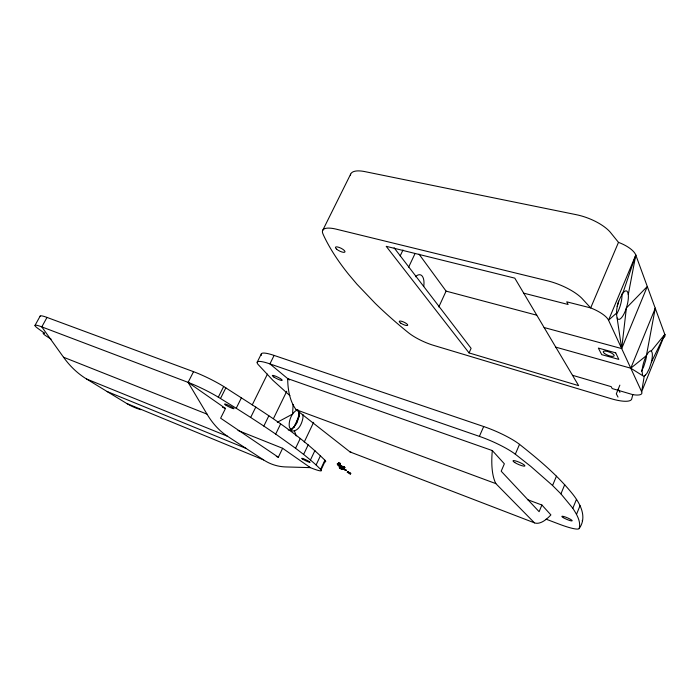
<?xml version="1.0" encoding="UTF-8"?>
<svg xmlns="http://www.w3.org/2000/svg" width="700" height="700" viewBox="0 0 700 700"><rect width="100%" height="100%" fill="white"/><g stroke="black" fill="none" stroke-linecap="round" stroke-linejoin="round"><path stroke-width="1.05" d="M340.13 466.183L340.882 466.585L340.664 466.025M341.959 467.206C341.652 469.411 342.519 466.034 341.495 468.029L342.274 468.624L342.554 467.854L342.527 468.711M293.125 404.486L292.574 414.094L277.305 422.275M338.039 464.275L337.662 463.566L337.864 464.345C336.892 463.54 338.555 466.725 341.04 466.165M340.165 465.57L340.9 465.885C340.392 467.066 341.565 465.771 340.524 465.605L340.279 466.13L340.2 465.684M341.915 468.221L342.694 467.416L342.09 468.466M572.486 375.287L611.205 386.662L612.194 388.561L632.8 394.634A19.6 5.442 21.1 0 0 641.655 391.738L621.688 348.582L617.111 318.019C615.239 309.523 618.327 300.414 622.816 293.195L635.801 255.054A22.015 8.654 20.2 0 0 618.485 242.366L610.173 232.085A32.148 12.95 21 0 0 576.284 214.69L364.858 171.614A27.974 10.299 26.4 0 0 350.368 175.227M337.391 464.153L337.942 463.776M340.839 466.454C341.985 466.174 338.398 466.585 338.45 464.966M339.745 466.602L340.707 466.778M341.819 467.617L341.757 468.099L342.081 467.04M341.714 467.994C342.379 465.386 341.688 468.843 342.519 467.74M342.283 467.88L342.694 467.416L341.819 468.291M342.51 468.58L341.539 467.906L344.129 469L340.681 467.075L344.365 468.773L343.481 468.116M342.134 468.379L342.484 467.25M340.419 463.514L340.349 463.942M617.111 318.019L618.012 319.174L619.202 319.375A14.779 4.611 -74.3 0 0 625.782 309.733A14.779 4.611 -74.3 0 0 628.285 294.507L635.801 255.054L664.808 334.39A19.346 6.414 20 0 1 663.863 337.488M632.8 394.634L631.645 399.201A27.527 7.455 21.4 0 1 610.916 398.641L433.58 345.363A24.062 6.239 24.5 0 1 408.66 332.894L407.129 331.669A651.674 210.157 16 0 1 375.296 303.424L356.921 284.174L348.705 274.444A651.674 210.157 16 0 1 323.409 234.955L322.875 233.678A28.367 8.741 26.3 0 1 336.42 229.206L547.391 280.787A32.637 11.034 22 0 1 581.884 298.322L590.686 307.912A22.348 7.376 21.3 0 1 608.536 320.206L621.688 348.582L544.119 327.53M337.733 464.424L337.803 464.87L338.783 462.683L340.392 463.339M337.942 464.31L340.375 465.526L340.217 466.655M340.375 465.99L340.882 466.55M337.89 463.829L337.881 464.327L338.118 463.82M340.296 465.894C341.18 465.535 339.666 467.093 340.83 467.338M344.094 468.843L343.166 468.265M645.444 375.235L644.254 376.066L641.655 391.738L664.808 334.39L651.219 351.067A15.601 4.375 -73.3 0 1 652.304 353.727A13.134 3.675 -73.4 0 1 651.394 362.136L649.355 368.533L646.747 373.625L644.254 376.066L643.256 376.04L630.77 368.209L555.774 347.148M340.322 463.925L339.588 465.395M341.889 467.749L342.002 467.259M343.586 468.195L344.155 468.685M340.751 466.279L340.646 467.162M546.096 519.173L559.387 524.221A28.35 4.191 23.4 0 0 579.224 528.483C587.86 516.399 579.451 502.18 571.349 492.468C556.316 474.189 537.994 458.981 519.523 444.342A33.731 6.589 23.6 0 0 483.683 426.536L274.102 355.425A29.216 5.18 26 0 0 261.52 355.294M579.224 528.483C581.087 521.185 576.546 514.202 572.827 508.27L576.441 499.441M576.52 514.308L580.046 505.654M619.867 385.14L616.306 393.829L618.004 397.075M572.827 508.27L560.928 493.876L564.707 484.706M541.896 505.015L539.122 511.691L501.191 471.214L504.367 463.802L492.31 450.564L287.7 378.604A65.214 34.851 -71.9 0 0 296.118 409.675L350.061 451.955L534.476 522.856A66.929 21.971 -71.5 0 0 550.891 514.903L541.896 505.015L527.625 499.695M560.928 493.876L552.571 485.502L556.447 476.166M635.801 255.054L608.536 320.206L616.455 313.171M618.485 242.366L590.686 307.912L566.729 301.831L568.12 304.491L523.705 293.16M552.571 485.502L530.784 466.392L515.314 454.195L519.523 444.342M289.879 395.631L272.816 380.24L257.994 364.359A29.269 4.935 26 0 1 269.92 363.895L479.386 436.371L483.683 426.536M469.061 352.922L386.199 246.312L514.789 278.145L578.637 385.648L469.061 352.922L471.109 348.346L394.118 247.818M438.804 306.959L446.092 291.121L419.02 254.135M343.866 468.939L341.399 467.233M341.294 467.233L344.356 469.577L343.088 467.906M346.264 470.356L344.592 469.508L345.914 470.269M346.054 470.312L345.284 469.936L346.168 470.304M347.287 472.124L349.108 472.684L347.926 472.596L347.287 472.124L349.037 472.824L347.48 471.704M347.506 471.992L348.276 472.334M347.734 471.931L349.108 472.684M347.786 472.202L349.16 472.509L348.101 472.124M347.909 471.966L348.941 472.999M347.926 472.596L347.375 471.949M350.735 473.287L350.376 474.04L349.842 473.769L350.166 473.06L350.796 473.349L350.201 473.095M338.433 464.765L339.561 466.077L338.59 465.369M340.043 463.855L338.45 463.199L340.174 463.566L339.43 465.168L337.146 463.907M339.596 465.789L340.139 466.025M340.217 465.465L340.06 466.095M340.121 468.291L339.369 467.679L341.259 468.484M340.226 466.988L340.664 465.789M340.392 466.97L340.9 465.885M340.707 466.445L340.935 465.999M340.086 468.265L339.246 467.653L339.64 467.976M340.139 466.524L341.145 467.442L339.658 465.657M341.547 467.425L341.618 466.716M341.504 469.026L341.127 468.484M342.414 466.489L342.877 466.734M341.845 469.07L339.517 468.081L341.828 469.061L341.241 468.554M343.123 466.821L344.899 467.696L343.919 466.97M342.379 468.633L342.685 467.924M344.251 466.935L342.729 466.331L343.35 466.996M343.385 469.044A1.391 0.674 -68.8 0 1 343.245 468.869L343.271 468.037L344.129 468.948M343.42 468.65L342.142 467.582M344.164 467.093L344.68 467.442L342.335 466.314M343.56 468.729L343.648 469.298L344.102 468.431L339.824 466.602M343.63 468.895L343.814 468.361M344.033 468.948L344.207 469.35L344.102 468.431M344.19 468.492L343.866 469.324M344.855 467.486L342.536 466.384L342.983 466.804M344.785 469.665L345.861 470.374M338.546 465.552L338.817 464.992M338.642 465.623L338.931 465.08M339.902 466.498L341.171 467.399M324.896 460.206L325.342 460.731L321.055 469.849L320.6 469.341L324.896 460.206C295.146 430.684 258.606 409.194 223.676 386.479A27.624 3.605 26.4 0 0 193.55 371.683L47.005 317.424A25.401 2.835 27.2 0 0 40.18 316.444M408.634 267.146L415.065 253.531M320.6 469.341L316.102 464.966L320.486 455.665M316.102 464.966L310.45 459.996L314.93 450.537M310.45 459.996L303.625 454.431L308.201 444.806M400.19 255.902L402.99 250.014M303.625 454.431L295.575 448.262L300.256 438.48M304.255 442.006L313.652 422.301M276.299 456.409L278.329 457.231L282.625 448.298L238 430.474M293.834 427.324L299.346 415.87M295.575 448.262L275.704 434.079L280.595 423.981M651.394 362.136L664.808 334.39M273.473 418.556L286.781 391.213M275.704 434.079L263.839 426.064L268.844 415.817M263.839 426.064L250.679 417.463L255.797 407.059M274.102 355.425L269.92 363.895L289.371 379.995M252.254 404.88L267.435 374.098M257.171 362.259L261.293 353.973M322.63 230.527L350.648 174.151M250.679 417.463L236.224 408.266L241.456 397.723M51.126 339.159L47.469 336.849A16.957 1.68 27.1 0 1 44.599 333.27L37.643 328.239A25.463 2.599 27.1 0 1 41.79 326.882L188.09 382.366L225.496 408.459L220.631 418.197L278.329 457.231M236.224 408.266L220.491 398.51L225.855 387.826M220.491 398.51L218.304 397.18L223.676 386.479M321.055 469.849A23.433 2.397 25.6 0 1 310.354 467.635L286.02 466.944A140.936 76.895 -72.6 0 1 263.602 459.918L227.465 436.24A149.52 86.441 -73.4 0 1 207.016 414.129L188.09 382.366L193.55 371.683M47.005 317.424L41.79 326.882L63.525 357.227A135.161 94.771 -74 0 0 86.538 378.989L126.744 403.489A128.109 85.251 -72.7 0 0 140.831 409.684M35 325.412L40.163 316.094M338.1 463.488L338.678 462.7M294.271 426.781L296.319 423.229L298.83 415.293A16.345 8.916 -69.2 0 0 299.136 411.434M641.428 371.28L643.606 366.94L645.645 360.561A13.09 3.736 -73.4 0 0 646.564 354.541M291.882 429.73L297.054 422.651L298.786 417.183A11.209 6.081 -69.3 0 0 298.043 410.244M342.011 468.545L341.863 468.44A1.383 0.674 -68.8 0 1 341.723 468.265L341.766 467.836M338.608 465.264L339.561 466.077M294.009 427.123L290.439 429.424M339.483 465.465L338.984 465.185M341.626 469.009L339.509 468.064M288.216 429.879L292.766 431.078C298.804 430.745 301.709 423.832 302.794 418.688A11.235 6.055 -69.3 0 0 302.899 414.4M446.092 291.121L536.734 315.192M341.04 466.077L340.051 465.351M338.214 465.229L342.694 467.451L340.567 466.55M341.609 467.906L344.059 469.096M296.118 409.675L495.871 483.63L534.476 522.856M222.442 407.269L225.496 408.45M341.618 467.338L341.906 467.005M63.525 357.227L207.016 414.129M342.466 468.16L343.761 468.676M341.723 468.265L344.155 469.227M341.863 468.44L344.356 469.577M344.566 469.551L346.238 470.4M349.842 473.769L350.455 474.031M308.332 466.812L310.354 467.635L282.625 448.298M86.538 378.989L227.465 436.24M107.188 391.571L246.076 448.429M126.744 403.489L263.602 459.918M339.203 465.78L340.489 466.445M343.341 468.895L343.796 469.227M348.267 472.019L349.142 472.552M291.305 430.456L289.441 427.236A11.235 6.055 -69.3 0 1 291.139 416.588A11.235 6.055 -69.3 0 1 297.85 409.797M618.24 389.121L619.92 392.394M294.446 430.964L296.257 435.942M642.539 375.165L642.066 371.131A13.134 3.675 -73.4 0 1 645.715 357.026A13.134 3.675 -73.4 0 1 651.227 351.067M351.566 452.419A59.894 29.356 -71.1 0 1 350.061 451.955M495.871 483.63A73.64 26.635 -72 0 1 492.31 450.564M479.386 436.371A33.81 6.282 23.7 0 1 515.314 454.195M582.514 520.371A28.298 4.401 23.3 0 1 582.173 520.73M415.441 276.771A13.703 6.554 -74.6 0 1 423.719 286.519M622.816 293.195A14.779 4.611 -74.3 0 1 626.929 291.165A17.561 5.486 -74.3 0 1 628.285 294.507M618.581 301.123A21.473 6.895 -74.4 0 1 617.129 306.434M621.976 293.825A14.726 4.672 -74.3 0 1 616.289 314.606M325.342 460.731A23.38 2.607 25.6 0 1 325.106 461.843M188.09 382.366A27.685 3.307 26.3 0 1 218.304 397.18M626.395 307.93L621.688 348.582L647.308 286.484L626.395 307.93M655.261 308.254L646.389 355.626L630.77 368.209L655.261 308.254M615.685 352.835L598.36 348.075L601.711 354.646L618.835 359.406L615.685 352.835M273.822 376.985A5.469 0.893 26 0 0 282.056 380.424A5.469 0.893 26 0 0 276.001 376.346A5.469 0.893 26 0 0 273.822 376.985M514.798 462.569A6.492 1.181 23.4 0 0 524.738 466.104A6.492 1.181 23.4 0 0 517.291 461.457A6.492 1.181 23.4 0 0 514.798 462.569M563.281 517.641A5.635 0.849 23.3 0 0 572.014 520.923A5.635 0.849 23.3 0 0 565.836 517.178A5.635 0.849 23.3 0 0 563.281 517.641M400.908 323.243A4.655 1.216 24.9 0 0 407.697 325.238A4.655 1.216 24.9 0 0 401.844 321.352A4.655 1.216 24.9 0 0 400.908 323.243M336.613 249.174A5.302 1.584 26.3 0 0 344.776 252.166A5.302 1.584 26.3 0 0 339.264 247.468A5.302 1.584 26.3 0 0 336.613 249.174M604.581 353.535A5.862 1.768 21.1 0 0 613.935 356.134A5.862 1.768 21.1 0 0 607.653 351.505A5.862 1.768 21.1 0 0 604.581 353.535M226.152 405.335A5.276 0.63 26.1 0 0 233.966 408.721A5.276 0.63 26.1 0 0 227.841 404.967A5.276 0.63 26.1 0 0 226.152 405.335M302.873 459.279A4.62 0.481 25.5 0 0 309.908 462.376A4.62 0.481 25.5 0 0 304.929 459.358A4.62 0.481 25.5 0 0 302.873 459.279"/></g></svg>
